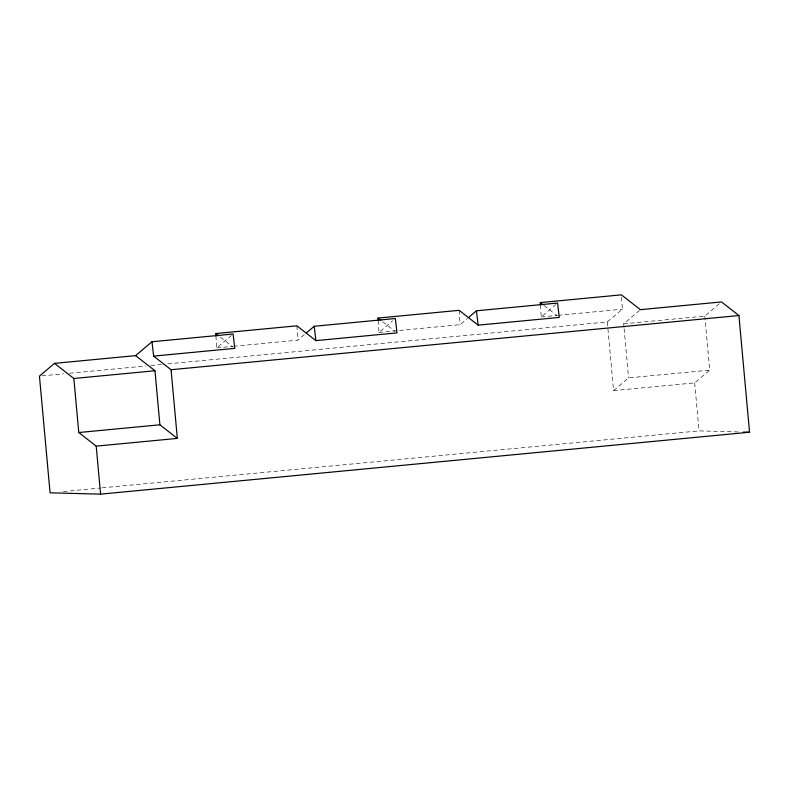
<?xml version="1.0" encoding="UTF-8"?>
<svg xmlns="http://www.w3.org/2000/svg" width="789" height="789" viewBox="0 0 789 789"><rect width="100%" height="100%" fill="white"/><g stroke="black" fill="none" stroke-linecap="round" stroke-linejoin="round"><path stroke-width="0.59" stroke-dasharray="3.94 2.96" d="M215.939 335.946L216.728 347.9L231.325 335.522M233.682 346.282L297.857 340.158L304.347 334.644M378.178 320.462L378.976 332.416L392.675 320.798M378.976 332.416L460.095 324.673L467.522 318.381M540.426 304.988L541.215 316.931L555.811 304.564M167.791 363.877L607.303 321.942L622.343 309.199L621.466 296.053M624 327.445L623.675 323.835L639.445 310.462M607.303 321.942L613.556 390.624L628.586 377.872L709.715 370.13L705.228 320.906M623.675 323.835L704.794 316.093L719.637 303.509M613.556 390.624L694.675 382.882L709.715 370.13M216.728 347.9L232.469 346.391M541.215 316.931L556.955 315.432M558.168 315.314L622.343 309.199M41.876 375.889L63.662 373.818M69.718 373.236L145.995 365.958M150.837 365.494L161.735 364.459M63.386 491.537L100.923 487.957M102.136 487.839L699.044 430.883L739.697 431.968M543.986 305.501L557.32 315.906M382.675 321.705L395.072 331.38M220.427 337.189L232.824 346.864M704.794 316.093L705.119 319.703M694.675 382.882L699.044 430.883M624.109 328.648L628.586 377.872M459.139 310.333L460.095 324.673M296.901 325.818L297.857 340.158"/><path stroke-width="1.18" d="M151.981 341.755L153.638 356.115L234.767 348.373L233.11 334.013L151.981 341.755L135.609 355.632L54.49 363.374L39.45 376.126L50.072 492.809L100.578 494.151L749.55 432.224L738.928 315.541L721.491 301.931L640.372 309.673L621.387 294.849L540.268 302.591L540.426 304.988M306.201 333.076L314.229 326.271L395.348 318.529L397.005 332.889L315.886 340.631L296.901 325.818L215.782 333.55L215.939 335.946M468.449 317.592L476.467 310.797L557.596 303.055L559.253 317.415L478.134 325.157L459.139 310.333L378.02 318.075L378.178 320.462M54.49 363.374L73.85 378.493L154.969 370.751L159.891 424.798L177.328 438.398L171.075 369.725L153.638 356.115M171.075 369.725L738.928 315.541M73.85 378.493L78.772 432.53L159.891 424.798M78.772 432.53L96.209 446.14L177.328 438.398M743.386 432.066L749.55 432.224M540.268 302.591L543.059 304.771M378.02 318.075L380.811 320.255M215.782 333.55L218.573 335.729M135.609 355.632L154.969 370.751M476.467 310.797L478.134 325.157M314.229 326.271L315.886 340.631M96.209 446.14L100.578 494.151"/></g></svg>
